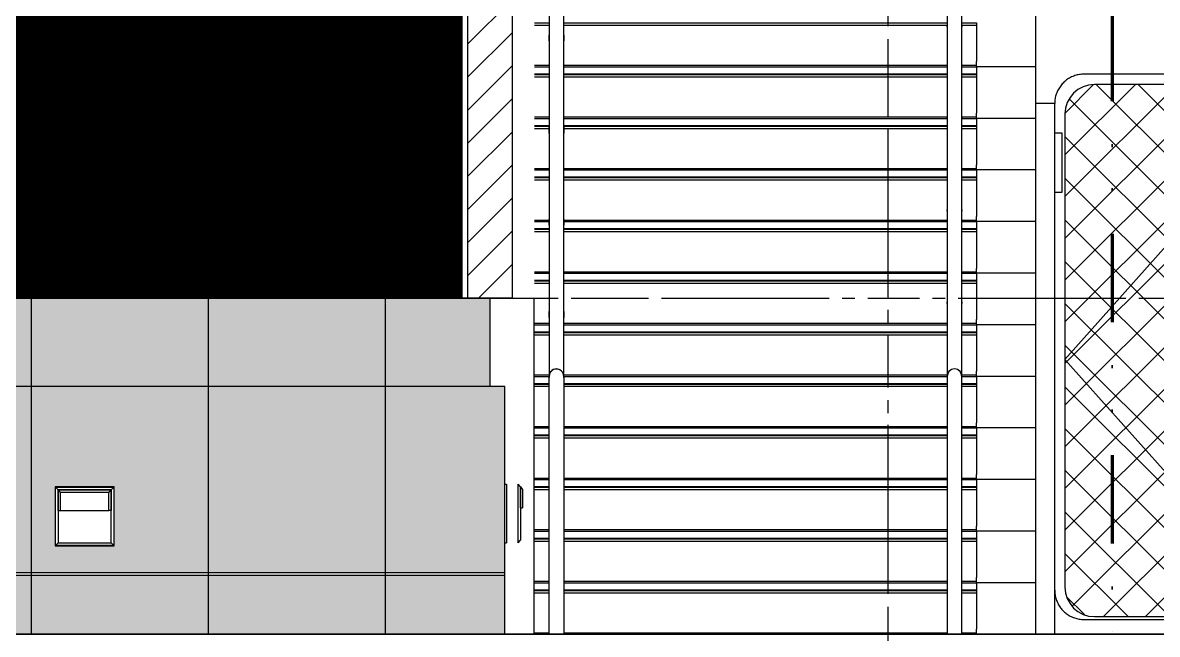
# Model space of a CAD drawing. Header units: millimetres. Extents: x 663313 to 1226001, y 1431724 to 1620898.
# Drawn here: x 964757 to 968605, y 1508805 to 1510880 of the extents above; entities that cross this region are included whole.
import ezdxf
from ezdxf.enums import TextEntityAlignment as Align

# ---------------------------------------------------------------- set-up
doc = ezdxf.new("R2010")
doc.units = ezdxf.units.MM
for name, pattern in [('CENTER', [50.8, 31.75, -6.35, 6.35, -6.35]), ('DPA_Boundary Line 100', [750, 0, -150, 300, -150, 0, -150]), ('DPA_Grid _ Level 100', [1000, 550, -160, 130, -160]), ('HIDDEN', [0.375, 0.25, -0.125]), ('TA_GL_000.70000', [1.925, 0.7, -0.175, 0.175, -0.175, 0.7]), ('XKITLINE00', [0])]:
    doc.linetypes.add(name, pattern=pattern)
doc.layers.add('000 - 0_HIDE_OBJ_FRAMING_DEF_SUB', color=1, linetype='Continuous', plot=False)
for name, color, linetype in [('000 - 0_SYM_DWG_GRIDLINE_MAIN_COLOR_251', 251, 'Continuous'), ('000 - 0_SYM_DWG_GROUND_MAIN_COLOR_40', 40, 'Continuous'), ('000 - 0_SYM_DWG_SLOPE-SYM_TEXT_COLOR_3', 3, 'Continuous'), ('000 - CONCRETE_COL_HATCH_', 251, 'Continuous'), ('000 - CONCRETE_EX_BUILDING_MAIN_COLOR_1', 1, 'Continuous'), ('000 - CONCRETE_EX_BUILDING_SUB_COLOR_251', 251, 'Continuous'), ('000 - CONCRETE_PRECAST_MAIN_COLOR_1', 1, 'Continuous'), ('000 - CONCRETE_PRECAST_MAIN_COLOR_3', 3, 'Continuous'), ('000 - CONCRETE_PRECAST_WIPEOUT_', 250, 'Continuous'), ('000 - GRID', 251, 'CENTER')]:
    doc.layers.add(name, color=color, linetype=linetype)
doc.layers.add('A-FLOR-E', color=2, linetype='Continuous', lineweight=9)
doc.layers.add('Part', color=2, linetype='Continuous', lineweight=0)
doc.styles.add('Arial', font='arial.ttf')
doc.styles.add('TA', font='', dxfattribs={"height": 4.5})
doc.styles.get('TA').set_extended_font_data('Cordia New')
pattern_1 = [(50, (0, 0), (4554.62, -398.48), [476.25, -5238.75]), (355, (0, 0), (-881.09, 4776.42), [381, -4191.01]), (100.4514, (379.6, -33), (3673.53, 4377.94), [404.75, -4452.26]), (46.184, (5e-14, 1270), (6776.98, -1051.06), [714.38, -7858.13]), (96.6356, (565, 1182.4), (5935.1, 6185.65), [607.13, -6678.4]), (351.184, (5e-14, 1270), (5935.1, 6185.65), [571.5, -6286.5]), (21, (635, 952.5), (3790.36, -2556.63), [476.25, -5238.75]), (326, (635, 952.5), (1545.05, 4604.7), [381, -4191]), (71.4514, (951, 739.4), (5335.41, 2048.07), [404.75, -4452.25]), (37.5, (0, 0), (77.215, 2113.876), [0, -4140.2, 0, -4254.5, 0, -4206.875]), (7.5, (0, 0), (1670.49, 2504.514), [0, -2425.7, 0, -4044.95, 0, -1603.375]), (327.5, (-1416, 5e-14), (3389.765, -143.219), [0, -1587.5, 0, -4953, 0, -6572.25]), (317.5, (-2051, 8e-14), (3703.23, 635.66), [0, -2063.75, 0, -3289.3, 0, -4667.25])]

# ---------------------------------------------------------------- blocks, each defined once
blk = doc.blocks.new('*U4823')
at = {"layer": '000 - 0_SYM_DWG_GRIDLINE_MAIN_COLOR_251', "color": 0, "linetype": 'ByBlock', "ltscale": 5}
blk.add_line((30, 0), (-326, 0), dxfattribs=at)
at = {"layer": '000 - 0_SYM_DWG_GRIDLINE_MAIN_COLOR_251', "color": 3}
blk.add_point((-296, 0), dxfattribs=at)
at = {"style": 'TA', "flags": 1}
blk.add_attdef('LOCATION', (6, -6), '', height=4.5, rotation=270, dxfattribs=at)
blk = doc.blocks.new('*U4824')
at = {"layer": '000 - 0_SYM_DWG_GRIDLINE_MAIN_COLOR_251', "color": 0, "linetype": 'ByBlock', "ltscale": 5}
blk.add_line((20, 0), (-303.2, 0), dxfattribs=at)
at = {"layer": '000 - 0_SYM_DWG_GRIDLINE_MAIN_COLOR_251', "color": 0}
blk.add_point((0, 0), dxfattribs=at)
at = {"style": 'TA', "flags": 1}
blk.add_attdef('LOCATION', (6, -6), '', height=4.5, rotation=270, dxfattribs=at)
at = {"layer": '000 - 0_SYM_DWG_SLOPE-SYM_TEXT_COLOR_3', "style": 'Arial'}
blk.add_attdef('GRID-HEAD', text='', height=4, rotation=90, dxfattribs=at).set_placement((40, 0), align=Align.MIDDLE_CENTER)
blk = doc.blocks.new('*U4825')
at = {"layer": '000 - 0_SYM_DWG_GRIDLINE_MAIN_COLOR_251', "color": 0, "linetype": 'ByBlock', "ltscale": 5}
blk.add_line((30, 0), (-326, 0), dxfattribs=at)
at = {"layer": '000 - 0_SYM_DWG_GRIDLINE_MAIN_COLOR_251', "color": 3}
blk.add_point((-296, 0), dxfattribs=at)
at = {"style": 'TA', "flags": 1}
blk.add_attdef('LOCATION', (6, -6), '', height=4.5, rotation=270, dxfattribs=at)
blk = doc.blocks.new('W-1-PP18-ST_ENT4_REV00_20260602-145720_ELEVATION_3_DIMS')
at = {"layer": '000 - GRID', "linetype": 'TA_GL_000.70000', "xscale": 50, "yscale": 50, "zscale": 50}
for name, p, rotation in [('*U4824', (0, 101200), 270), ('*U4825', (-14800, 102340), 180), ('*U4823', (-14800, 101200), 180)]:
    blk.add_blockref(name, p, dxfattribs=dict(at, rotation=rotation))
blk = doc.blocks.new('Railing - 50mm-22182233-ENT 4 ELE-3 sheet')
at = {"layer": '000 - CONCRETE_EX_BUILDING_MAIN_COLOR_1'}
for p, q in [((-1798328.5, 103235), (-1798328.8, 103232.5)), ((-1798328.8, 103212.4), (-1798328.8, 103232.5)), ((-1798328.8, 103232.5), (-1798328.5, 103230)), ((-1798278.8, 103232.5), (-1798279.1, 103235)), ((-1798279.1, 103230), (-1798278.8, 103232.5)), ((-1798278.8, 103232.5), (-1798278.8, 103212.4))]:
    blk.add_line(p, q, dxfattribs=at)
blk = doc.blocks.new('Railing - 50mm-22182231-ENT 4 ELE-3 sheet')
at = {"layer": '000 - CONCRETE_EX_BUILDING_MAIN_COLOR_1'}
for p, q in [((-1798328.5, 102922.5), (-1798328.8, 102920)), ((-1798328.8, 102899.9), (-1798328.8, 102920)), ((-1798328.8, 102920), (-1798328.5, 102917.5)), ((-1798278.8, 102920), (-1798279.1, 102922.5)), ((-1798279.1, 102917.5), (-1798278.8, 102920)), ((-1798278.8, 102920), (-1798278.8, 102899.9))]:
    blk.add_line(p, q, dxfattribs=at)
blk = doc.blocks.new('Railing - 50mm-22182229-ENT 4 ELE-3 sheet')
at = {"layer": '000 - CONCRETE_EX_BUILDING_MAIN_COLOR_1'}
for p, q in [((-1798328.5, 102610), (-1798328.8, 102607.5)), ((-1798328.8, 102587.4), (-1798328.8, 102607.5)), ((-1798328.8, 102607.5), (-1798328.5, 102605)), ((-1798278.8, 102607.5), (-1798279.1, 102610)), ((-1798279.1, 102605), (-1798278.8, 102607.5)), ((-1798278.8, 102607.5), (-1798278.8, 102587.4))]:
    blk.add_line(p, q, dxfattribs=at)
blk = doc.blocks.new('Railing - 50mm-22182227-ENT 4 ELE-3 sheet')
at = {"layer": '000 - CONCRETE_EX_BUILDING_MAIN_COLOR_1'}
for p, q in [((-1798328.5, 102297.5), (-1798328.8, 102295)), ((-1798328.8, 102274.9), (-1798328.8, 102295)), ((-1798328.8, 102295), (-1798328.5, 102292.5)), ((-1798278.8, 102295), (-1798279.1, 102297.5)), ((-1798279.1, 102292.5), (-1798278.8, 102295)), ((-1798278.8, 102295), (-1798278.8, 102274.9))]:
    blk.add_line(p, q, dxfattribs=at)
blk = doc.blocks.new('Railing - 50mm-12514463-ENT 4 ELE-3 sheet')
at = {"layer": '000 - CONCRETE_EX_BUILDING_SUB_COLOR_251'}
for p, q in [((-1798328.8, 102026), (-1798328.8, 102075)), ((-1798278.8, 102075), (-1798278.8, 102050.5))]:
    blk.add_line(p, q, dxfattribs=at)
blk = doc.blocks.new('Railing - Post Start-12520094-ENT 4 ELE-3 sheet')
at = {"layer": '000 - CONCRETE_EX_BUILDING_MAIN_COLOR_1'}
for p, q in [((-1798328.8, 101200), (-1798328.8, 102025)), ((-1798278.8, 102025), (-1798278.8, 101200))]:
    blk.add_line(p, q, dxfattribs=at)
at = {"layer": '000 - CONCRETE_EX_BUILDING_MAIN_COLOR_1', "flags": 128}
for points in [[(-1798328.8, 102025), (-1798328.8, 102027), (-1798328.8, 102029), (-1798328.8, 102031), (-1798328.8, 102033), (-1798328.8, 102034.9), (-1798328.8, 102036.9), (-1798328.8, 102038.8), (-1798328.8, 102040.7), (-1798328.8, 102042.6), (-1798328.8, 102044.5), (-1798328.8, 102046.3), (-1798328.8, 102048.1), (-1798328.8, 102049.8), (-1798328.8, 102051.6), (-1798328.8, 102053.2), (-1798328.8, 102054.9), (-1798328.8, 102056.4), (-1798328.8, 102058), (-1798328.8, 102059.4), (-1798328.8, 102060.9), (-1798328.8, 102062.2), (-1798328.8, 102063.5), (-1798328.8, 102064.8), (-1798328.8, 102066), (-1798328.8, 102067.1), (-1798328.8, 102068.1), (-1798328.8, 102069.1), (-1798328.8, 102070), (-1798328.8, 102070.8), (-1798328.8, 102071.6), (-1798328.8, 102072.3), (-1798328.8, 102072.9), (-1798328.8, 102073.4), (-1798328.8, 102073.9), (-1798328.8, 102074.3), (-1798328.8, 102074.6), (-1798328.8, 102074.8), (-1798328.8, 102074.9), (-1798328.8, 102075), (-1798328.8, 102075)], [(-1798278.8, 102075), (-1798278.8, 102075), (-1798278.8, 102074.8), (-1798278.8, 102074.6), (-1798278.8, 102074.4), (-1798278.8, 102074), (-1798278.8, 102073.6), (-1798278.8, 102073.1), (-1798278.8, 102072.5), (-1798278.8, 102071.8), (-1798278.8, 102071.1), (-1798278.8, 102070.2), (-1798278.8, 102069.3), (-1798278.8, 102068.4), (-1798278.8, 102067.4), (-1798278.8, 102066.3), (-1798278.8, 102065.1), (-1798278.8, 102063.9), (-1798278.8, 102062.6), (-1798278.8, 102061.2), (-1798278.8, 102059.8), (-1798278.8, 102058.4), (-1798278.8, 102056.9), (-1798278.8, 102055.3), (-1798278.8, 102053.7), (-1798278.8, 102052), (-1798278.8, 102050.3), (-1798278.8, 102048.6), (-1798278.8, 102046.8), (-1798278.8, 102045), (-1798278.8, 102043.1), (-1798278.8, 102041.2), (-1798278.8, 102039.3), (-1798278.8, 102037.4), (-1798278.8, 102035.5), (-1798278.8, 102033.5), (-1798278.8, 102031.5), (-1798278.8, 102029.5), (-1798278.8, 102027.5), (-1798278.8, 102025.5), (-1798278.8, 102025)]]:
    blk.add_lwpolyline(points, dxfattribs=at)
at = {"layer": '000 - CONCRETE_EX_BUILDING_MAIN_COLOR_1'}
for start, end in [(90, 189.2681), (46.0919, 90), (350.1527, 45)]:
    blk.add_arc((-1798303.8, 102075), 25, start, end, dxfattribs=at)
blk = doc.blocks.new('Railing - Railing-15265305-ENT 4 ELE-3 sheet')
for name in ['Railing - 50mm-22182233-ENT 4 ELE-3 sheet', 'Railing - 50mm-22182231-ENT 4 ELE-3 sheet', 'Railing - 50mm-22182229-ENT 4 ELE-3 sheet', 'Railing - 50mm-22182227-ENT 4 ELE-3 sheet', 'Railing - Post Start-12520094-ENT 4 ELE-3 sheet', 'Railing - 50mm-12514463-ENT 4 ELE-3 sheet']:
    blk.add_blockref(name, (0, 0))
blk = doc.blocks.new('Top Rail Type - Top Rail_Internal_-15265312-ENT 4 ELE-3 sheet')
at = {"layer": '000 - CONCRETE_EX_BUILDING_MAIN_COLOR_1'}
for p, q in [((-1798328.8, 104525), (-1798328.8, 102075)), ((-1798278.8, 102075), (-1798278.8, 104525))]:
    blk.add_line(p, q, dxfattribs=at)
for start, end in [(46.0919, 180), (0, 45), (180, 189.2681), (350.1527, 0)]:
    blk.add_arc((-1798303.8, 102075), 25, start, end, dxfattribs=at)
blk = doc.blocks.new('Railing - 50mm-22182390-ENT 4 ELE-3 sheet')
at = {"layer": '000 - CONCRETE_EX_BUILDING_SUB_COLOR_251'}
for p, q in [((-1796978.8, 103262.5), (-1796978.5, 103265)), ((-1796978.8, 103262.5), (-1796978.8, 103242.4)), ((-1796978.5, 103260), (-1796978.8, 103262.5)), ((-1796929.1, 103265), (-1796928.8, 103262.5)), ((-1796928.8, 103262.5), (-1796929.1, 103260)), ((-1796928.8, 103242.4), (-1796928.8, 103262.5))]:
    blk.add_line(p, q, dxfattribs=at)
blk = doc.blocks.new('Railing - 50mm-22129157-ENT 4 ELE-3 sheet')
at = {"layer": '000 - CONCRETE_EX_BUILDING_SUB_COLOR_251'}
for p, q in [((-1796978.8, 102950), (-1796978.5, 102952.5)), ((-1796978.8, 102950), (-1796978.8, 102929.9)), ((-1796978.5, 102947.5), (-1796978.8, 102950)), ((-1796929.1, 102952.5), (-1796928.8, 102950)), ((-1796928.8, 102950), (-1796929.1, 102947.5)), ((-1796928.8, 102929.9), (-1796928.8, 102950))]:
    blk.add_line(p, q, dxfattribs=at)
blk = doc.blocks.new('Railing - 50mm-22182387-ENT 4 ELE-3 sheet')
at = {"layer": '000 - CONCRETE_EX_BUILDING_SUB_COLOR_251'}
for p, q in [((-1796978.8, 102637.5), (-1796978.5, 102640)), ((-1796978.8, 102637.5), (-1796978.8, 102617.4)), ((-1796978.5, 102635), (-1796978.8, 102637.5)), ((-1796929.1, 102640), (-1796928.8, 102637.5)), ((-1796928.8, 102637.5), (-1796929.1, 102635)), ((-1796928.8, 102617.4), (-1796928.8, 102637.5))]:
    blk.add_line(p, q, dxfattribs=at)
blk = doc.blocks.new('Railing - 50mm-22182385-ENT 4 ELE-3 sheet')
at = {"layer": '000 - CONCRETE_EX_BUILDING_SUB_COLOR_251'}
for p, q in [((-1796978.8, 102325), (-1796978.5, 102327.5)), ((-1796978.8, 102325), (-1796978.8, 102304.9)), ((-1796978.5, 102322.5), (-1796978.8, 102325)), ((-1796929.1, 102327.5), (-1796928.8, 102325)), ((-1796928.8, 102325), (-1796929.1, 102322.5)), ((-1796928.8, 102304.9), (-1796928.8, 102325))]:
    blk.add_line(p, q, dxfattribs=at)
blk = doc.blocks.new('Railing - Post Start-V37-ENT 4 ELE-3 sheet')
at = {"layer": '000 - CONCRETE_EX_BUILDING_SUB_COLOR_251'}
for p, q in [((-1796978.8, 102025), (-1796978.8, 101200)), ((-1796928.8, 101200), (-1796928.8, 102025))]:
    blk.add_line(p, q, dxfattribs=at)
at = {"layer": '000 - CONCRETE_EX_BUILDING_SUB_COLOR_251', "flags": 128}
for points in [[(-1796978.8, 102075), (-1796978.8, 102075), (-1796978.8, 102074.8), (-1796978.8, 102074.6), (-1796978.8, 102074.4), (-1796978.8, 102074), (-1796978.8, 102073.6), (-1796978.8, 102073.1), (-1796978.8, 102072.5), (-1796978.8, 102071.8), (-1796978.8, 102071.1), (-1796978.8, 102070.2), (-1796978.8, 102069.3), (-1796978.8, 102068.4), (-1796978.8, 102067.4), (-1796978.8, 102066.3), (-1796978.8, 102065.1), (-1796978.8, 102063.9), (-1796978.8, 102062.6), (-1796978.8, 102061.2), (-1796978.8, 102059.8), (-1796978.8, 102058.4), (-1796978.8, 102056.9), (-1796978.8, 102055.3), (-1796978.8, 102053.7), (-1796978.8, 102052), (-1796978.8, 102050.3), (-1796978.8, 102048.6), (-1796978.8, 102046.8), (-1796978.8, 102045), (-1796978.8, 102043.1), (-1796978.8, 102041.2), (-1796978.8, 102039.3), (-1796978.8, 102037.4), (-1796978.8, 102035.5), (-1796978.8, 102033.5), (-1796978.8, 102031.5), (-1796978.8, 102029.5), (-1796978.8, 102027.5), (-1796978.8, 102025.5), (-1796978.8, 102025)], [(-1796928.8, 102025), (-1796928.8, 102027), (-1796928.8, 102029), (-1796928.8, 102031), (-1796928.8, 102033), (-1796928.8, 102034.9), (-1796928.8, 102036.9), (-1796928.8, 102038.8), (-1796928.8, 102040.7), (-1796928.8, 102042.6), (-1796928.8, 102044.5), (-1796928.8, 102046.3), (-1796928.8, 102048.1), (-1796928.8, 102049.8), (-1796928.8, 102051.6), (-1796928.8, 102053.2), (-1796928.8, 102054.9), (-1796928.8, 102056.4), (-1796928.8, 102058), (-1796928.8, 102059.4), (-1796928.8, 102060.9), (-1796928.8, 102062.2), (-1796928.8, 102063.5), (-1796928.8, 102064.8), (-1796928.8, 102066), (-1796928.8, 102067.1), (-1796928.8, 102068.1), (-1796928.8, 102069.1), (-1796928.8, 102070), (-1796928.8, 102070.8), (-1796928.8, 102071.6), (-1796928.8, 102072.3), (-1796928.8, 102072.9), (-1796928.8, 102073.4), (-1796928.8, 102073.9), (-1796928.8, 102074.3), (-1796928.8, 102074.6), (-1796928.8, 102074.8), (-1796928.8, 102074.9), (-1796928.8, 102075), (-1796928.8, 102075)]]:
    blk.add_lwpolyline(points, dxfattribs=at)
at = {"layer": '000 - CONCRETE_EX_BUILDING_SUB_COLOR_251'}
for start, end in [(90, 189.8473), (350.7319, 90)]:
    blk.add_arc((-1796953.8, 102075), 25, start, end, dxfattribs=at)
blk = doc.blocks.new('Railing - Railing-15265332-ENT 4 ELE-3 sheet')
for name in ['Railing - 50mm-22182390-ENT 4 ELE-3 sheet', 'Railing - 50mm-22129157-ENT 4 ELE-3 sheet', 'Railing - 50mm-22182387-ENT 4 ELE-3 sheet', 'Railing - 50mm-22182385-ENT 4 ELE-3 sheet', 'Railing - Post Start-V37-ENT 4 ELE-3 sheet']:
    blk.add_blockref(name, (0, 0))
at = {"extrusion": (0, 0, -1), "zscale": -1}
blk.add_blockref('Railing - 50mm-12514463-ENT 4 ELE-3 sheet', (3595257.6, 0), dxfattribs=at)
blk = doc.blocks.new('Top Rail Type - Top Rail_Internal_-15265335-ENT 4 ELE-3 sheet')
at = {"layer": '000 - CONCRETE_EX_BUILDING_MAIN_COLOR_1'}
for p, q in [((-1796978.8, 104525), (-1796978.8, 102075)), ((-1796928.8, 102075), (-1796928.8, 104525))]:
    blk.add_line(p, q, dxfattribs=at)
for start, end in [(0, 180), (180, 189.8473), (350.7319, 0)]:
    blk.add_arc((-1796953.8, 102075), 25, start, end, dxfattribs=at)
blk = doc.blocks.new('DPA_LIGHTING_WALL MOUNT_WLL711_A - PASITO_Asymmetrical 150_x90_-23669882-ENT 4 ELE-3 sheet')
at = {"layer": '000 - CONCRETE_EX_BUILDING_MAIN_COLOR_1'}
for p, q in [((-1802803.8, 101700), (-1803003.8, 101700)), ((-1803003.8, 101700), (-1803003.8, 101500)), ((-1803002.8, 101501), (-1803002.8, 101699)), ((-1802993.8, 101690), (-1803002.8, 101699)), ((-1803002.8, 101699), (-1802804.8, 101699)), ((-1802804.8, 101699), (-1802813.8, 101690)), ((-1802804.8, 101699), (-1802804.8, 101501)), ((-1802803.8, 101500), (-1802803.8, 101700)), ((-1802993.8, 101690), (-1802993.8, 101510)), ((-1802813.8, 101690), (-1802993.8, 101690)), ((-1802993.8, 101690), (-1802813.8, 101690)), ((-1802993.8, 101690), (-1802986.7, 101681)), ((-1802993.8, 101619.5), (-1802993.8, 101690)), ((-1802821.7, 101681), (-1802986.7, 101681)), ((-1802986.7, 101681), (-1802986.7, 101619.4)), ((-1802821.7, 101681), (-1802813.8, 101690)), ((-1802821.7, 101619.4), (-1802821.7, 101681)), ((-1802813.8, 101510), (-1802813.8, 101690)), ((-1802813.8, 101690), (-1802813.8, 101619.5)), ((-1802993.8, 101619.5), (-1802986.7, 101619.4)), ((-1802986.7, 101619.4), (-1802821.7, 101619.4)), ((-1802813.8, 101619.5), (-1802821.7, 101619.4)), ((-1803002.8, 101501), (-1802993.8, 101510)), ((-1802993.8, 101510), (-1802813.8, 101510)), ((-1802804.8, 101501), (-1802813.8, 101510)), ((-1803003.8, 101500), (-1802803.8, 101500)), ((-1802804.8, 101501), (-1803002.8, 101501))]:
    blk.add_line(p, q, dxfattribs=at)
blk = doc.blocks.new('DR-SG-SW-Wire Screen Hinge - D50_900x2000 mm-20103397-ENT 4 ELE-3 sheet')
at = {"layer": '000 - CONCRETE_EX_BUILDING_MAIN_COLOR_1', "lineweight": 9}
h = blk.add_hatch(dxfattribs=at)
h.set_pattern_fill('FP_23', color=256, style=0, pattern_type=2)
h.set_pattern_definition([(45, (-1793848.82, 102399.86), (-70.7107, 70.7107), []), (135, (-1793848.82, 102399.86), (-70.7107, -70.7107), [])])
h.paths.add_polyline_path([(-1796469.7, 101259.9), (-1795849.1, 101259.9), (-1795823.2, 101263.3), (-1795799.1, 101273.3), (-1795778.4, 101289.1), (-1795762.5, 101309.9), (-1795752.5, 101334.3), (-1795749.1, 101359.9), (-1795749.1, 101430), (-1795765.6, 101430), (-1795765.6, 101440), (-1795749.1, 101440), (-1795749.1, 102102.3), (-1795756.3, 102100.4), (-1795765.4, 102100), (-1795915.6, 102100.9), (-1795921.6, 102103.3), (-1795926.8, 102107.3), (-1795930.7, 102112.5), (-1795933.2, 102118.5), (-1795934.1, 102130.4), (-1795933.2, 102281.5), (-1795930.7, 102287.5), (-1795926.8, 102292.7), (-1795921.6, 102296.7), (-1795911.9, 102299.6), (-1795904.4, 102300), (-1795752.6, 102299.1), (-1795749.1, 102298.7), (-1795749.1, 102964.9), (-1795754, 102994.4), (-1795762.5, 103014.9), (-1795778.4, 103035.6), (-1795799.1, 103051.5), (-1795823.7, 103061.5), (-1795849.1, 103064.9), (-1796479.1, 103064.9), (-1796505, 103061.5), (-1796529.1, 103051.5), (-1796550.4, 103034.7), (-1796565.7, 103014.9), (-1796575.7, 102990.7), (-1796579.1, 102964.9), (-1796579.1, 101359.9), (-1796575.7, 101334), (-1796565.7, 101309.9), (-1796549.8, 101289.1), (-1796529.1, 101273.3), (-1796505, 101263.3), (-1796479.1, 101259.9)])
h.paths.add_polyline_path([(-1795758.8, 102121.1), (-1795755.3, 102122.6), (-1795753.8, 102126.1), (-1795755.3, 102129.6), (-1795758.8, 102131.1), (-1795762.3, 102129.6), (-1795763.8, 102126.1), (-1795762.3, 102122.6), (-1795759.1, 102121.1)])
h.paths.add_polyline_path([(-1795909.4, 102121.1), (-1795905.9, 102122.6), (-1795904.4, 102126.1), (-1795905.9, 102129.6), (-1795909.4, 102131.1), (-1795912.9, 102129.6), (-1795914.4, 102126.1), (-1795912.9, 102122.6), (-1795910.7, 102121.3)])
h.paths.add_polyline_path([(-1795775.6, 102211.6), (-1795775.3, 102212), (-1795775.4, 102211.9)])
h.paths.add_polyline_path([(-1795766.4, 102215), (-1795765.1, 102220), (-1795765.9, 102220), (-1795766.2, 102217.4)])
h.paths.add_polyline_path([(-1795772.1, 102228.9), (-1795773.9, 102229.8), (-1795772.5, 102229.1)])
h.paths.add_polyline_path([(-1795758.8, 102268.9), (-1795755.3, 102270.4), (-1795753.8, 102273.9), (-1795755.3, 102277.4), (-1795758.8, 102278.9), (-1795762.3, 102277.4), (-1795763.8, 102273.9), (-1795762.3, 102270.4), (-1795760.1, 102269.1)])
h.paths.add_polyline_path([(-1795909.4, 102268.9), (-1795905.9, 102270.4), (-1795904.4, 102273.9), (-1795905.9, 102277.4), (-1795909.4, 102278.9), (-1795912.9, 102277.4), (-1795914.4, 102273.9), (-1795912.9, 102270.4), (-1795910.7, 102269.1)])
at = {"layer": '000 - CONCRETE_EX_BUILDING_MAIN_COLOR_1'}
for p, q in [((-1795814.1, 103100), (-1796514.1, 103100)), ((-1795749.1, 103064.9), (-1796579.1, 102132.4)), ((-1795849.1, 103064.9), (-1796479.1, 103064.9)), ((-1795749.1, 103064.9), (-1795776.9, 103033.6)), ((-1796554.2, 103029.9), (-1796553, 103031.4)), ((-1795784.2, 103040.1), (-1795782.7, 103038.9)), ((-1796579.1, 102964.9), (-1796579.1, 101359.9)), ((-1795749.1, 102297.7), (-1795749.1, 102964.9)), ((-1796589.1, 102900), (-1796614.1, 102900)), ((-1796589.1, 102700), (-1796589.1, 102900)), ((-1796614.1, 102700), (-1796589.1, 102700)), ((-1795934.1, 102275), (-1795934.1, 102125)), ((-1795759.1, 102300), (-1795909.1, 102300)), ((-1795734.1, 102125), (-1795734.1, 102275)), ((-1795790.1, 102230), (-1795878.1, 102230)), ((-1795878.1, 102210), (-1795790.1, 102210)), ((-1796579.1, 102132.4), (-1795749.2, 101200)), ((-1795909.1, 102100), (-1795759.1, 102100)), ((-1795749.1, 101440), (-1795749.1, 102102.3)), ((-1795749.1, 101359.9), (-1795749.1, 101430)), ((-1796514.1, 101250), (-1795814.1, 101250)), ((-1796479.1, 101259.9), (-1795849.1, 101259.9)), ((-1795810.3, 101268.6), (-1795749.2, 101200))]:
    blk.add_line(p, q, dxfattribs=at)
at = {"layer": '000 - CONCRETE_EX_BUILDING_MAIN_COLOR_1', "flags": 128}
for points in [[(-1796514.1, 103100), (-1796518.1, 103099.9), (-1796522.1, 103099.7), (-1796526.1, 103099.3), (-1796530, 103098.7), (-1796534, 103098), (-1796537.9, 103097.1), (-1796541.7, 103096.1), (-1796545.6, 103094.9), (-1796549.3, 103093.6), (-1796553, 103092.1), (-1796556.7, 103090.5), (-1796560.3, 103088.7), (-1796563.8, 103086.8), (-1796567.2, 103084.7), (-1796570.6, 103082.5), (-1796573.8, 103080.2), (-1796577, 103077.8), (-1796580, 103075.2), (-1796583, 103072.5), (-1796585.8, 103069.7), (-1796588.6, 103066.7), (-1796591.2, 103063.7), (-1796593.7, 103060.6), (-1796596, 103057.4), (-1796598.2, 103054), (-1796600.3, 103050.6), (-1796602.3, 103047.1), (-1796604.1, 103043.6), (-1796605.8, 103039.9), (-1796607.3, 103036.2), (-1796608.7, 103032.5), (-1796609.9, 103028.7), (-1796611, 103024.8), (-1796611.9, 103020.9), (-1796612.6, 103017), (-1796613.2, 103013), (-1796613.7, 103009.1), (-1796614, 103005.1), (-1796614.1, 103001.1), (-1796614.1, 103000)], [(-1795714.1, 103000), (-1795714.2, 103004), (-1795714.4, 103008), (-1795714.8, 103012), (-1795715.4, 103015.9), (-1795716.1, 103019.9), (-1795717, 103023.8), (-1795718, 103027.6), (-1795719.2, 103031.5), (-1795720.5, 103035.2), (-1795722, 103038.9), (-1795723.6, 103042.6), (-1795725.4, 103046.2), (-1795727.3, 103049.7), (-1795729.4, 103053.1), (-1795731.6, 103056.5), (-1795733.9, 103059.7), (-1795736.3, 103062.9), (-1795738.9, 103065.9), (-1795741.6, 103068.9), (-1795744.4, 103071.7), (-1795747.3, 103074.5), (-1795750.4, 103077.1), (-1795753.5, 103079.6), (-1795756.7, 103081.9), (-1795760.1, 103084.1), (-1795763.5, 103086.2), (-1795767, 103088.2), (-1795770.5, 103090), (-1795774.2, 103091.7), (-1795777.9, 103093.2), (-1795781.6, 103094.6), (-1795785.4, 103095.8), (-1795789.3, 103096.9), (-1795793.2, 103097.8), (-1795797.1, 103098.5), (-1795801.1, 103099.1), (-1795805, 103099.6), (-1795809, 103099.9), (-1795813, 103100), (-1795814.1, 103100)], [(-1796546, 103038.5), (-1796544.4, 103039.8), (-1796543, 103040.8)], [(-1795878.1, 102230), (-1795878.7, 102230), (-1795879.3, 102230), (-1795879.9, 102230), (-1795880.5, 102230), (-1795881.1, 102230), (-1795881.7, 102230), (-1795882.2, 102230), (-1795882.8, 102230), (-1795883.4, 102230), (-1795883.9, 102230), (-1795884.5, 102230), (-1795885, 102230), (-1795885.5, 102230), (-1795886.1, 102230), (-1795886.6, 102230), (-1795887.1, 102230), (-1795887.5, 102230), (-1795888, 102230), (-1795888.4, 102230), (-1795888.9, 102230), (-1795889.3, 102230), (-1795889.7, 102230), (-1795890, 102230), (-1795890.4, 102230), (-1795890.7, 102230), (-1795891, 102230), (-1795891.3, 102230), (-1795891.6, 102230), (-1795891.8, 102230), (-1795892.1, 102230), (-1795892.3, 102230), (-1795892.5, 102230), (-1795892.6, 102230), (-1795892.8, 102230), (-1795892.9, 102230), (-1795893, 102230), (-1795893, 102230), (-1795893.1, 102230), (-1795893.1, 102230)], [(-1795893.1, 102210), (-1795893.1, 102210), (-1795893, 102210), (-1795893, 102210), (-1795892.9, 102210), (-1795892.8, 102210), (-1795892.7, 102210), (-1795892.5, 102210), (-1795892.3, 102210), (-1795892.1, 102210), (-1795891.9, 102210), (-1795891.7, 102210), (-1795891.4, 102210), (-1795891.1, 102210), (-1795890.8, 102210), (-1795890.5, 102210), (-1795890.1, 102210), (-1795889.8, 102210), (-1795889.4, 102210), (-1795889, 102210), (-1795888.5, 102210), (-1795888.1, 102210), (-1795887.7, 102210), (-1795887.2, 102210), (-1795886.7, 102210), (-1795886.2, 102210), (-1795885.7, 102210), (-1795885.2, 102210), (-1795884.6, 102210), (-1795884.1, 102210), (-1795883.5, 102210), (-1795883, 102210), (-1795882.4, 102210), (-1795881.8, 102210), (-1795881.2, 102210), (-1795880.6, 102210), (-1795880.1, 102210), (-1795879.5, 102210), (-1795878.9, 102210), (-1795878.3, 102210), (-1795878.1, 102210)], [(-1795775.1, 102230), (-1795775.1, 102230), (-1795775.1, 102230), (-1795775.2, 102230), (-1795775.3, 102230), (-1795775.4, 102230), (-1795775.5, 102230), (-1795775.7, 102230), (-1795775.9, 102230), (-1795776.1, 102230), (-1795776.3, 102230), (-1795776.5, 102230), (-1795776.8, 102230), (-1795777.1, 102230), (-1795777.4, 102230), (-1795777.7, 102230), (-1795778.1, 102230), (-1795778.4, 102230), (-1795778.8, 102230), (-1795779.2, 102230), (-1795779.6, 102230), (-1795780.1, 102230), (-1795780.5, 102230), (-1795781, 102230), (-1795781.5, 102230), (-1795782, 102230), (-1795782.5, 102230), (-1795783, 102230), (-1795783.6, 102230), (-1795784.1, 102230), (-1795784.7, 102230), (-1795785.2, 102230), (-1795785.8, 102230), (-1795786.4, 102230), (-1795787, 102230), (-1795787.5, 102230), (-1795788.1, 102230), (-1795788.7, 102230), (-1795789.3, 102230), (-1795789.9, 102230), (-1795790.1, 102230)], [(-1795790.1, 102210), (-1795789.5, 102210), (-1795788.9, 102210), (-1795788.3, 102210), (-1795787.7, 102210), (-1795787.1, 102210), (-1795786.5, 102210), (-1795785.9, 102210), (-1795785.4, 102210), (-1795784.8, 102210), (-1795784.3, 102210), (-1795783.7, 102210), (-1795783.2, 102210), (-1795782.6, 102210), (-1795782.1, 102210), (-1795781.6, 102210), (-1795781.1, 102210), (-1795780.7, 102210), (-1795780.2, 102210), (-1795779.8, 102210), (-1795779.3, 102210), (-1795778.9, 102210), (-1795778.5, 102210), (-1795778.2, 102210), (-1795777.8, 102210), (-1795777.5, 102210), (-1795777.2, 102210), (-1795776.9, 102210), (-1795776.6, 102210), (-1795776.3, 102210), (-1795776.1, 102210), (-1795775.9, 102210), (-1795775.7, 102210), (-1795775.6, 102210), (-1795775.4, 102210), (-1795775.3, 102210), (-1795775.2, 102210), (-1795775.2, 102210), (-1795775.1, 102210), (-1795775.1, 102210)], [(-1796614.1, 101350), (-1796614, 101346), (-1796613.8, 101342), (-1796613.4, 101338), (-1796612.8, 101334.1), (-1796612.1, 101330.1), (-1796611.2, 101326.2), (-1796610.2, 101322.4), (-1796609, 101318.5), (-1796607.7, 101314.8), (-1796606.2, 101311.1), (-1796604.6, 101307.4), (-1796602.8, 101303.8), (-1796600.9, 101300.3), (-1796598.8, 101296.9), (-1796596.6, 101293.5), (-1796594.3, 101290.3), (-1796591.9, 101287.1), (-1796589.3, 101284.1), (-1796586.6, 101281.1), (-1796583.8, 101278.3), (-1796580.8, 101275.5), (-1796577.8, 101272.9), (-1796574.7, 101270.4), (-1796571.4, 101268.1), (-1796568.1, 101265.9), (-1796564.7, 101263.8), (-1796561.2, 101261.8), (-1796557.7, 101260), (-1796554, 101258.3), (-1796550.3, 101256.8), (-1796546.6, 101255.4), (-1796542.8, 101254.2), (-1796538.9, 101253.1), (-1796535, 101252.2), (-1796531.1, 101251.5), (-1796527.1, 101250.9), (-1796523.2, 101250.4), (-1796519.2, 101250.1), (-1796515.2, 101250), (-1796514.1, 101250)], [(-1795814.1, 101250), (-1795810.1, 101250.1), (-1795806.1, 101250.3), (-1795802.1, 101250.7), (-1795798.2, 101251.3), (-1795794.2, 101252), (-1795790.3, 101252.9), (-1795786.5, 101253.9), (-1795782.6, 101255.1), (-1795778.9, 101256.4), (-1795775.2, 101257.9), (-1795771.5, 101259.5), (-1795767.9, 101261.3), (-1795764.4, 101263.2), (-1795761, 101265.3), (-1795757.6, 101267.5), (-1795754.4, 101269.8), (-1795751.2, 101272.2), (-1795748.2, 101274.8), (-1795745.2, 101277.5), (-1795742.4, 101280.3), (-1795739.6, 101283.3), (-1795737, 101286.3), (-1795734.5, 101289.4), (-1795732.2, 101292.6), (-1795729.9, 101296), (-1795727.9, 101299.4), (-1795725.9, 101302.9), (-1795724.1, 101306.4), (-1795722.4, 101310.1), (-1795720.9, 101313.8), (-1795719.5, 101317.5), (-1795718.3, 101321.3), (-1795717.2, 101325.2), (-1795716.3, 101329.1), (-1795715.5, 101333), (-1795714.9, 101337), (-1795714.5, 101340.9), (-1795714.2, 101344.9), (-1795714.1, 101348.9), (-1795714.1, 101350)]]:
    blk.add_lwpolyline(points, dxfattribs=at)
at = {"layer": '000 - CONCRETE_EX_BUILDING_MAIN_COLOR_1'}
for centre, radius, start, end in [((-1796479.1, 102964.9), 100, 90, 180), ((-1795849.1, 102964.9), 100, 0, 90), ((-1795909.1, 102275), 25, 90, 180), ((-1795909.4, 102273.9), 5, 0, 180), ((-1795909.4, 102273.9), 5, 180, 0), ((-1795758.8, 102273.9), 5, 0, 180), ((-1795758.8, 102273.9), 5, 180, 0), ((-1795759.1, 102275), 25, 0, 90), ((-1795893.1, 102220), 10, 150, 180), ((-1795893.1, 102220), 10, 180, 210), ((-1795893.1, 102220), 10, 82.7725, 90), ((-1795893.1, 102220), 10, 270, 277.2275), ((-1795775.1, 102220), 10, 75, 90), ((-1795775.1, 102220), 10, 75, 90), ((-1795775.1, 102220), 10, 270, 285), ((-1795775.1, 102220), 10, 270, 285), ((-1795775.1, 102220), 10, 0, 30), ((-1795775.1, 102220), 10, 0, 30), ((-1795775.1, 102220), 10, 330, 0), ((-1795775.1, 102220), 10, 330, 0), ((-1795909.1, 102125), 25, 180, 270), ((-1795909.4, 102126.1), 5, 0, 180), ((-1795909.4, 102126.1), 5, 180, 0), ((-1795758.8, 102126.1), 5, 0, 180), ((-1795758.8, 102126.1), 5, 180, 0), ((-1795759.1, 102125), 25, 270, 0), ((-1796479.1, 101359.9), 100, 180, 270), ((-1795849.1, 101359.9), 100, 270, 0)]:
    blk.add_arc(centre, radius, start, end, dxfattribs=at)
blk = doc.blocks.new('DPA_LIGHTING_WALL MOUNT_WLL711_A - PASITO_Asymmetrical 150_x90_-V47-ENT 4 ELE-3 sheet')
at = {"layer": '000 - CONCRETE_EX_BUILDING_MAIN_COLOR_1'}
for p, q in [((-1798478.6, 101709.8), (-1798473.6, 101709.8)), ((-1798473.6, 101709.8), (-1798473.6, 101509.8)), ((-1798433.7, 101510.8), (-1798433.7, 101708.8)), ((-1798425.7, 101699.8), (-1798433.7, 101708.8)), ((-1798425.7, 101699.8), (-1798425.7, 101519.8)), ((-1798425.7, 101699.8), (-1798418.4, 101690.9)), ((-1798425.7, 101629.3), (-1798425.7, 101699.8)), ((-1798418.4, 101690.9), (-1798418.4, 101629.3)), ((-1798425.7, 101629.3), (-1798418.4, 101629.3)), ((-1798478.6, 101509.8), (-1798473.6, 101509.8)), ((-1798433.7, 101510.8), (-1798425.7, 101519.8))]:
    blk.add_line(p, q, dxfattribs=at)
blk = doc.blocks.new('W-1-PP18-ST_ENT4_REV00_20260602-153342_ELEVATION_3_EX')
at = {"layer": '000 - CONCRETE_EX_BUILDING_MAIN_COLOR_1'}
h = blk.add_hatch(dxfattribs=at)
h.set_pattern_fill('FP_19', color=256, style=0, pattern_type=2)
h.set_pattern_definition([(0, (-8652.756, 0), (35.282, 70.564), [7.823, -62.741])])
h.paths.add_polyline_path([(-1450.0367, 102040), (-1349.8357, 102040), (-1349.8357, 102340), (-13650.2815, 102340), (-13650.2815, 102040), (-1874.8007, 102040)])
h = blk.add_hatch(dxfattribs=at)
h.set_pattern_fill('FP_20', color=256, style=0, pattern_type=2)
h.set_pattern_definition([(90, (-13812.64, 101200), (-600, 4e-14), [])])
h.paths.add_polyline_path([(-1450.0367, 102040), (-1349.8357, 102040), (-1349.8357, 102340), (-13650.2815, 102340), (-13650.2815, 102040), (-1874.8007, 102040)])
h = blk.add_hatch(dxfattribs=at)
h.set_pattern_fill('FP_18', color=256, style=0, pattern_type=2)
h.set_pattern_definition([(0, (-8652.75, 0), (35.282, 70.564), [7.823, -62.741])])
h.paths.add_polyline_path([(-10272.5422, 101200), (-1299.8357, 101200), (-1299.8357, 101400), (-13600.2815, 101400), (-13600.2815, 101200), (-11564.5024, 101200)])
h.paths.add_polyline_path([(-3651.246, 101410), (-1299.8357, 101410), (-1299.8357, 102040), (-13600.2815, 102040), (-13600.2815, 101410), (-3812.741, 101410)])
h.paths.add_polyline_path([(-11825.0069, 101500), (-11825.0069, 101700), (-11625.0069, 101700), (-11625.0069, 101500)])
h.paths.add_polyline_path([(-5625.0069, 101500), (-5825.0069, 101500), (-5825.0069, 101700), (-5625.0069, 101700), (-5625.0069, 101631.5251)])
h.paths.add_polyline_path([(-8625.0069, 101500), (-8825.0069, 101500), (-8825.0069, 101700), (-8625.0069, 101700)])
h.paths.add_polyline_path([(-2625.0069, 101500), (-2825.0069, 101500), (-2825.0069, 101700), (-2625.0069, 101700)])
h = blk.add_hatch(dxfattribs=at)
h.set_pattern_fill('FP_21', color=256, style=0, pattern_type=2)
h.set_pattern_definition([(90, (-14412.64, 101200), (-600, 4e-14), [])])
h.paths.add_polyline_path([(-10272.5422, 101200), (-1299.8357, 101200), (-1299.8357, 101400), (-13600.2815, 101400), (-13600.2815, 101200), (-11564.5024, 101200)])
h.paths.add_polyline_path([(-3651.246, 101410), (-1299.8357, 101410), (-1299.8357, 102040), (-13600.2815, 102040), (-13600.2815, 101410), (-3812.741, 101410)])
h.paths.add_polyline_path([(-11825.0069, 101500), (-11825.0069, 101700), (-11625.0069, 101700), (-11625.0069, 101500)])
h.paths.add_polyline_path([(-5625.0069, 101500), (-5825.0069, 101500), (-5825.0069, 101700), (-5625.0069, 101700), (-5625.0069, 101631.5251)])
h.paths.add_polyline_path([(-8625.0069, 101500), (-8825.0069, 101500), (-8825.0069, 101700), (-8625.0069, 101700)])
h.paths.add_polyline_path([(-2625.0069, 101500), (-2825.0069, 101500), (-2825.0069, 101700), (-2625.0069, 101700)])
h = blk.add_hatch(dxfattribs=at)
h.set_pattern_fill('FP_22', color=256, style=0, pattern_type=2)
h.set_pattern_definition([(90, (-13812.64, 101200), (-600, 4e-14), [])])
h.paths.add_polyline_path([(-1874.8007, 101400), (-1299.8357, 101400), (-1299.8357, 101410), (-13600.2815, 101410), (-13600.2815, 101400), (-2520.7808, 101400)])
at = {"layer": '000 - 0_HIDE_OBJ_FRAMING_DEF_SUB', "linetype": 'DPA_Grid _ Level 100'}
for p, q in [((0, 98360.1562), (0, 117610.3542)), ((-19749.6143, 102340), (7102.1056, 102340)), ((-21029.5361, 101200), (7102.1056, 101200))]:
    blk.add_line(p, q, dxfattribs=at)
at = {"layer": '000 - 0_HIDE_OBJ_FRAMING_DEF_SUB', "linetype": 'DPA_Boundary Line 100', "lineweight": 100}
blk.add_line((760.036, 115461.7567), (760.036, 101200), dxfattribs=at)
at = {"layer": '000 - 0_HIDE_OBJ_FRAMING_DEF_SUB'}
blk.add_line((9206.7814, 101200), (-22926.3525, 101200), dxfattribs=at)
at = {"layer": '000 - CONCRETE_EX_BUILDING_MAIN_COLOR_1'}
for p, q in [((500, 103300), (500, 103125)), ((500, 103125), (300, 103125)), ((500, 103125), (500, 102950)), ((564.7157, 103000), (500, 103000)), ((564.7157, 101200), (564.7157, 103000)), ((500, 102950), (300, 102950)), ((500, 102950), (500, 102775)), ((500, 102775), (300, 102775)), ((500, 102775), (500, 102600)), ((500, 102600), (300, 102600)), ((500, 102600), (500, 102425)), ((500, 102425), (300, 102425)), ((500, 102425), (500, 102250)), ((-2850.0367, 102340), (-2950.0367, 102340)), ((-1349.8357, 102340), (-1450.0367, 102340)), ((-1349.8357, 102040), (-1349.8357, 102340)), ((500, 102250), (300, 102250)), ((500, 102250), (500, 102075)), ((500, 102075), (300, 102075)), ((500, 102075), (500, 101900)), ((-1299.8357, 102040), (-13700.2815, 102040)), ((-1299.8357, 101410), (-1299.8357, 102040)), ((500, 101900), (300, 101900)), ((500, 101900), (500, 101725)), ((500, 101725), (300, 101725)), ((500, 101725), (500, 101200)), ((500, 101550), (300, 101550)), ((-13600.2815, 101410), (-1299.8357, 101410)), ((-1299.8357, 101400), (-13600.2815, 101400)), ((-1299.8357, 101400), (-1299.8357, 101410)), ((-1299.8357, 101200), (-1299.8357, 101400)), ((500, 101375), (300, 101375))]:
    blk.add_line(p, q, dxfattribs=at)
at = {"layer": '000 - CONCRETE_EX_BUILDING_SUB_COLOR_251'}
for p, q in [((-1199.744, 103274), (-1150, 103274)), ((-1150, 103265), (-1199.744, 103265)), ((-1100, 103274), (200, 103274)), ((200, 103265), (-1100, 103265)), ((250, 103274), (300, 103274)), ((300, 103265), (250, 103265)), ((300, 103274), (300, 103265)), ((300, 103265), (300, 103142.2988)), ((-1199.744, 103130), (-1150, 103130)), ((-1199.744, 103125), (-1150, 103125)), ((-1100, 103130), (200, 103130)), ((-1100, 103125), (200, 103125)), ((250, 103130), (300, 103130)), ((250, 103125), (300, 103125)), ((300, 103125), (300, 103142.2988)), ((300, 103125), (300, 103100)), ((-1150, 103100), (-1199.744, 103100)), ((-1199.744, 103099), (-1150, 103099)), ((-1150, 103090), (-1199.744, 103090)), ((200, 103100), (-1100, 103100)), ((-1100, 103099), (200, 103099)), ((200, 103090), (-1100, 103090)), ((300, 103100), (250, 103100)), ((250, 103099), (300, 103099)), ((300, 103090), (250, 103090)), ((300, 103099), (300, 103090)), ((300, 103090), (300, 102967.2988)), ((300, 102950), (300, 102967.2988)), ((-1199.744, 102955), (-1150, 102955)), ((-1199.744, 102950), (-1150, 102950)), ((-1100, 102955), (200, 102955)), ((-1100, 102950), (200, 102950)), ((250, 102955), (300, 102955)), ((250, 102950), (300, 102950)), ((300, 102950), (300, 102925)), ((-1150, 102925), (-1199.744, 102925)), ((-1199.744, 102924), (-1150, 102924)), ((-1150, 102915), (-1199.744, 102915)), ((200, 102925), (-1100, 102925)), ((-1100, 102924), (200, 102924)), ((200, 102915), (-1100, 102915)), ((300, 102925), (250, 102925)), ((250, 102924), (300, 102924)), ((300, 102915), (250, 102915)), ((300, 102924), (300, 102915)), ((300, 102915), (300, 102792.2988)), ((-1199.744, 102780), (-1150, 102780)), ((-1199.744, 102775), (-1150, 102775)), ((-1100, 102780), (200, 102780)), ((-1100, 102775), (200, 102775)), ((250, 102780), (300, 102780)), ((250, 102775), (300, 102775)), ((300, 102775), (300, 102792.2988)), ((300, 102775), (300, 102750)), ((-1150, 102750), (-1199.744, 102750)), ((-1199.744, 102749), (-1150, 102749)), ((-1150, 102740), (-1199.744, 102740)), ((200, 102750), (-1100, 102750)), ((-1100, 102749), (200, 102749)), ((200, 102740), (-1100, 102740)), ((300, 102750), (250, 102750)), ((250, 102749), (300, 102749)), ((300, 102740), (250, 102740)), ((300, 102749), (300, 102740)), ((300, 102740), (300, 102617.2988)), ((-1199.744, 102605), (-1150, 102605)), ((-1199.744, 102600), (-1150, 102600)), ((-1100, 102605), (200, 102605)), ((-1100, 102600), (200, 102600)), ((250, 102605), (300, 102605)), ((250, 102600), (300, 102600)), ((300, 102600), (300, 102617.2988)), ((300, 102600), (300, 102575)), ((-1150, 102575), (-1199.744, 102575)), ((-1199.744, 102574), (-1150, 102574)), ((-1150, 102565), (-1199.744, 102565)), ((200, 102575), (-1100, 102575)), ((-1100, 102574), (200, 102574)), ((200, 102565), (-1100, 102565)), ((300, 102575), (250, 102575)), ((250, 102574), (300, 102574)), ((300, 102565), (250, 102565)), ((300, 102574), (300, 102565)), ((300, 102565), (300, 102441.0262)), ((-1199.744, 102430), (-1150, 102430)), ((-1100, 102430), (200, 102430)), ((250, 102430), (300, 102430)), ((300, 102425), (300, 102441.0262)), ((-1199.744, 102425), (-1150, 102425)), ((-1150, 102400), (-1199.744, 102400)), ((-1199.744, 102399), (-1150, 102399)), ((-1150, 102390), (-1199.744, 102390)), ((-1100, 102425), (200, 102425)), ((200, 102400), (-1100, 102400)), ((-1100, 102399), (200, 102399)), ((200, 102390), (-1100, 102390)), ((250, 102425), (300, 102425)), ((300, 102400), (250, 102400)), ((250, 102399), (300, 102399)), ((300, 102390), (250, 102390)), ((300, 102425), (300, 102400)), ((300, 102399), (300, 102390)), ((300, 102390), (300, 102267.2988)), ((-1200, 102255), (-1200, 102340)), ((-1200, 102250), (-1200, 102255)), ((-1200, 102255), (-1150, 102255)), ((-1200, 102225), (-1200, 102250)), ((-1200, 102250), (-1150, 102250)), ((-1100, 102255), (200, 102255)), ((-1100, 102250), (200, 102250)), ((250, 102255), (300, 102255)), ((250, 102250), (300, 102250)), ((300, 102250), (300, 102267.2988)), ((300, 102250), (300, 102225)), ((-1150, 102225), (-1200, 102225)), ((-1200, 102215), (-1200, 102224)), ((-1200, 102224), (-1150, 102224)), ((-1200, 102080), (-1200, 102215)), ((-1150, 102215), (-1200, 102215)), ((200, 102225), (-1100, 102225)), ((-1100, 102224), (200, 102224)), ((200, 102215), (-1100, 102215)), ((300, 102225), (250, 102225)), ((250, 102224), (300, 102224)), ((300, 102215), (250, 102215)), ((300, 102224), (300, 102215)), ((300, 102215), (300, 102092.2988)), ((300, 102075), (300, 102092.2988)), ((-1200, 102075), (-1200, 102080)), ((-1200, 102080), (-1150, 102080)), ((-1200, 102050), (-1200, 102075)), ((-1200, 102075), (-1150, 102075)), ((-1150, 102050), (-1200, 102050)), ((-1200, 102040), (-1200, 102049)), ((-1200, 102049), (-1150, 102049)), ((-1100, 102080), (200, 102080)), ((-1100, 102075), (200, 102075)), ((200, 102050), (-1100, 102050)), ((-1100, 102049), (200, 102049)), ((250, 102080), (300, 102080)), ((250, 102075), (300, 102075)), ((300, 102050), (250, 102050)), ((250, 102049), (300, 102049)), ((300, 102075), (300, 102050)), ((300, 102049), (300, 102040)), ((-1200, 101905), (-1200, 102040)), ((-1150, 102040), (-1200, 102040)), ((200, 102040), (-1100, 102040)), ((300, 102040), (250, 102040)), ((300, 102040), (300, 101917.2988)), ((-1200, 101900), (-1200, 101905)), ((-1200, 101905), (-1150, 101905)), ((-1200, 101875), (-1200, 101900)), ((-1200, 101900), (-1150, 101900)), ((-1100, 101905), (200, 101905)), ((-1100, 101900), (200, 101900)), ((250, 101905), (300, 101905)), ((250, 101900), (300, 101900)), ((300, 101900), (300, 101917.2988)), ((300, 101900), (300, 101875)), ((-1150, 101875), (-1200, 101875)), ((-1200, 101865), (-1200, 101874)), ((-1200, 101874), (-1150, 101874)), ((-1200, 101730), (-1200, 101865)), ((-1150, 101865), (-1200, 101865)), ((200, 101875), (-1100, 101875)), ((-1100, 101874), (200, 101874)), ((200, 101865), (-1100, 101865)), ((300, 101875), (250, 101875)), ((250, 101874), (300, 101874)), ((300, 101865), (250, 101865)), ((300, 101874), (300, 101865)), ((300, 101865), (300, 101742.2988)), ((300, 101725), (300, 101742.2988)), ((-1200, 101725), (-1200, 101730)), ((-1200, 101730), (-1150, 101730)), ((-1200, 101700), (-1200, 101725)), ((-1200, 101725), (-1150, 101725)), ((-1150, 101700), (-1200, 101700)), ((-1200, 101699), (-1150, 101699)), ((-1200, 101690), (-1200, 101699)), ((-1100, 101730), (200, 101730)), ((-1100, 101725), (200, 101725)), ((200, 101700), (-1100, 101700)), ((-1100, 101699), (200, 101699)), ((250, 101730), (300, 101730)), ((250, 101725), (300, 101725)), ((300, 101700), (250, 101700)), ((250, 101699), (300, 101699)), ((300, 101725), (300, 101700)), ((300, 101699), (300, 101690)), ((-1150, 101690), (-1200, 101690)), ((-1200, 101555), (-1200, 101690)), ((200, 101690), (-1100, 101690)), ((300, 101690), (250, 101690)), ((300, 101690), (300, 101567.2988)), ((-1200, 101550), (-1200, 101555)), ((-1200, 101555), (-1150, 101555)), ((-1200, 101525), (-1200, 101550)), ((-1200, 101550), (-1150, 101550)), ((-1100, 101555), (200, 101555)), ((-1100, 101550), (200, 101550)), ((250, 101555), (300, 101555)), ((250, 101550), (300, 101550)), ((300, 101550), (300, 101567.2988)), ((300, 101550), (300, 101525)), ((-1150, 101525), (-1200, 101525)), ((-1200, 101515), (-1200, 101524)), ((-1200, 101524), (-1150, 101524)), ((-1200, 101380), (-1200, 101515)), ((-1150, 101515), (-1200, 101515)), ((200, 101525), (-1100, 101525)), ((-1100, 101524), (200, 101524)), ((200, 101515), (-1100, 101515)), ((300, 101525), (250, 101525)), ((250, 101524), (300, 101524)), ((300, 101515), (250, 101515)), ((300, 101524), (300, 101515)), ((300, 101515), (300, 101392.2988)), ((300, 101375), (300, 101392.2988)), ((-1200, 101375), (-1200, 101380)), ((-1200, 101380), (-1150, 101380)), ((-1200, 101350), (-1200, 101375)), ((-1200, 101375), (-1150, 101375)), ((-1100, 101380), (200, 101380)), ((-1100, 101375), (200, 101375)), ((250, 101380), (300, 101380)), ((250, 101375), (300, 101375)), ((300, 101375), (300, 101350)), ((-1150, 101350), (-1200, 101350)), ((-1200, 101340), (-1200, 101349)), ((-1200, 101349), (-1150, 101349)), ((-1200, 101205), (-1200, 101340)), ((-1150, 101340), (-1200, 101340)), ((200, 101350), (-1100, 101350)), ((-1100, 101349), (200, 101349)), ((200, 101340), (-1100, 101340)), ((300, 101350), (250, 101350)), ((250, 101349), (300, 101349)), ((300, 101340), (250, 101340)), ((300, 101349), (300, 101340)), ((300, 101340), (300, 101217.2988)), ((-1200, 101200), (-1200, 101205)), ((-1200, 101205), (-1150, 101205)), ((-1100, 101205), (200, 101205)), ((250, 101205), (300, 101205)), ((300, 101200), (300, 101217.2988))]:
    blk.add_line(p, q, dxfattribs=at)
at = {"layer": '000 - CONCRETE_EX_BUILDING_MAIN_COLOR_1'}
for name, p in [('Top Rail Type - Top Rail_Internal_-15265335-ENT 4 ELE-3 sheet', (1797178.8102, 0)), ('Top Rail Type - Top Rail_Internal_-15265312-ENT 4 ELE-3 sheet', (1797178.8102, 0)), ('Railing - Railing-15265305-ENT 4 ELE-3 sheet', (1797178.8102, 0)), ('DR-SG-SW-Wire Screen Hinge - D50_900x2000 mm-20103397-ENT 4 ELE-3 sheet', (1797178.8102, 0)), ('DPA_LIGHTING_WALL MOUNT_WLL711_A - PASITO_Asymmetrical 150_x90_-23669882-ENT 4 ELE-3 sheet', (1800178.8102, 0)), ('DPA_LIGHTING_WALL MOUNT_WLL711_A - PASITO_Asymmetrical 150_x90_-V47-ENT 4 ELE-3 sheet', (1797178.8102, 0))]:
    blk.add_blockref(name, p, dxfattribs=at)
at = {"layer": '000 - CONCRETE_EX_BUILDING_SUB_COLOR_251'}
blk.add_blockref('Railing - Railing-15265332-ENT 4 ELE-3 sheet', (1797178.8102, 0), dxfattribs=at)
blk = doc.blocks.new('W-1-PP18-ST_ENT4_REV00_20260602-153434_ELEVATION_3_ST')
at = {"layer": 'A-FLOR-E', "color": 1, "linetype": 'HIDDEN', "ltscale": 20}
blk.add_lwpolyline([(-1700, 102340), (-1700, 114650), (-1450, 114650), (-1450, 102340)], dxfattribs=at)
at = {"layer": 'Part', "linetype": 'XKITLINE00', "lineweight": 0}
for points in [[(-1275.0007, 102340), (-1274.9995, 106810), (-1425.0007, 106810), (-1425.0007, 102340)], [(-2925.0028, 102340), (-2925.0028, 105340), (-1445.0026, 105340), (-1445.0026, 102340)]]:
    blk.add_lwpolyline(points, dxfattribs=at)
blk = doc.blocks.new('W-1-PP18-ST_ENT4_REV00_20260602-155515_ELEVATION_3_PRECAST')
for points in [[(-1425, 106810), (-1275, 106810), (-1275, 102340), (-1425, 102340)], [(-13505, 102340), (-1445, 102340), (-1445, 105340), (-13505, 105340)]]:
    blk.add_wipeout(points).dxf.layer = '000 - CONCRETE_PRECAST_WIPEOUT_'
at = {"layer": '000 - CONCRETE_COL_HATCH_'}
h = blk.add_hatch(dxfattribs=at)
h.set_pattern_fill('ANSI31', color=256)
h.set_pattern_definition([(45, (0, 0), (-1122.532, 1122.532), [])])
edge = h.paths.add_edge_path()
edge.add_line((-1445, 105360), (-1445, 115360))
edge.add_line((-1445, 115360), (-4425, 115360))
edge.add_line((-4425, 115360), (-4425, 105340))
edge.add_line((-4425, 105340), (-13505, 105340))
edge.add_line((-13505, 105340), (-13505, 102340))
edge.add_line((-13505, 102340), (-1445, 102340))
edge.add_line((-1445, 102340), (-1445, 105340))
h = blk.add_hatch(dxfattribs=at)
h.set_pattern_fill('AR-CONC', color=256, scale=0.05)
h.set_pattern_definition(pattern_1)
edge = h.paths.add_edge_path()
edge.add_line((-1445, 105360), (-1445, 115360))
edge.add_line((-1445, 115360), (-4425, 115360))
edge.add_line((-4425, 115360), (-4425, 105340))
edge.add_line((-4425, 105340), (-13505, 105340))
edge.add_line((-13505, 105340), (-13505, 102340))
edge.add_line((-13505, 102340), (-1445, 102340))
edge.add_line((-1445, 102340), (-1445, 105340))
h = blk.add_hatch(dxfattribs=at)
h.set_pattern_fill('ANSI31', color=256)
h.set_pattern_definition([(45, (0, 0), (-56.1266, 56.1266), [])])
h.paths.add_polyline_path([(-1425, 106810), (-1275, 106810), (-1275, 102340), (-1425, 102340)])
h = blk.add_hatch(dxfattribs=at)
h.set_pattern_fill('AR-CONC', color=256, scale=0.05)
h.set_pattern_definition(pattern_1)
h.paths.add_polyline_path([(-1425, 106810), (-1275, 106810), (-1275, 102340), (-1425, 102340)])
h = blk.add_hatch(dxfattribs=at)
h.set_pattern_fill('AR-CONC', color=256, scale=0.05)
h.set_pattern_definition([(50, (0, 0), (455.4617, -39.8477), [47.625, -523.875]), (355, (0, 0), (-88.1086, 477.6421), [38.1, -419.1015]), (100.45144, (37.96, -3.3), (367.3531, 437.7944), [40.475, -445.2256]), (46.1842, (5e-15, 127), (677.6976, -105.1058), [71.4375, -785.8125]), (96.63556, (56.5, 118.24), (593.5103, 618.5653), [60.7126, -667.839]), (351.18415, (5e-15, 127), (593.5103, 618.5653), [57.15, -628.6493]), (21, (63.5, 95.25), (379.036, -255.663), [47.625, -523.875]), (326, (63.5, 95.25), (154.505, 460.47), [38.1, -419.1]), (71.45144, (95.1, 73.94), (533.541, 204.807), [40.475, -445.2248]), (37.5, (0, 0), (7.7215, 211.3876), [0, -414.02, 0, -425.45, 0, -420.6875]), (7.5, (0, 0), (167.04916, 250.45144), [0, -242.57, 0, -404.495, 0, -160.3375]), (327.5, (-141.6, 5e-15), (338.9765, -14.32186), [0, -158.75, 0, -495.3, 0, -657.225]), (317.5, (-205.1, 8e-15), (370.32295, 63.5662), [0, -206.375, 0, -328.93, 0, -466.725])])
edge = h.paths.add_edge_path()
edge.add_line((-4425, 105340), (-13505, 105340))
edge.add_line((-13505, 105340), (-13505, 102340))
edge.add_line((-13505, 102340), (-1445, 102340))
edge.add_line((-1445, 102340), (-1445, 105340))
h = blk.add_hatch(dxfattribs=at)
h.set_pattern_fill('ANSI31', color=256, angle=-2e-15)
edge = h.paths.add_edge_path()
edge.add_line((-4425, 105340), (-13505, 105340))
edge.add_line((-13505, 105340), (-13505, 102340))
edge.add_line((-13505, 102340), (-1445, 102340))
edge.add_line((-1445, 102340), (-1445, 105340))
at = {"layer": '000 - CONCRETE_PRECAST_MAIN_COLOR_1'}
for points in [[(-1425, 106810), (-1275, 106810), (-1275, 102340), (-1425, 102340)], [(-2925, 102340), (-1445, 102340), (-1445, 105340), (-2925, 105340)]]:
    blk.add_lwpolyline(points, close=True, dxfattribs=at)
at = {"layer": '000 - CONCRETE_PRECAST_MAIN_COLOR_3'}
blk.add_lwpolyline([(-1445, 105360), (-1445, 115360), (-4425, 115360), (-4425, 105340), (-13505, 105340), (-13505, 102340), (-1445, 102340), (-1445, 105340)], dxfattribs=at)

msp = doc.modelspace()

# ---------------------------------------------------------------- block references
msp.add_blockref('W-1-PP18-ST_ENT4_REV00_20260602-155515_ELEVATION_3_PRECAST', (967692.4165, 1407605.0011))

# ---------------------------------------------------------------- next in the draw order: block references
msp.add_blockref('W-1-PP18-ST_ENT4_REV00_20260602-153434_ELEVATION_3_ST', (967692.4165, 1407605.0011))

# ---------------------------------------------------------------- next in the draw order: block references
msp.add_blockref('W-1-PP18-ST_ENT4_REV00_20260602-145720_ELEVATION_3_DIMS', (967692.4165, 1407605.0011))

# ---------------------------------------------------------------- next in the draw order: block references
msp.add_blockref('W-1-PP18-ST_ENT4_REV00_20260602-153342_ELEVATION_3_EX', (967692.4165, 1407605.0011))

# ---------------------------------------------------------------- next in the draw order: linework, layer by layer
at = {"layer": '000 - 0_SYM_DWG_GROUND_MAIN_COLOR_40'}
msp.add_line((949292.4165, 1508805.0011), (972410.689, 1508805.0011), dxfattribs=at)

doc.saveas('drawing.dxf')
